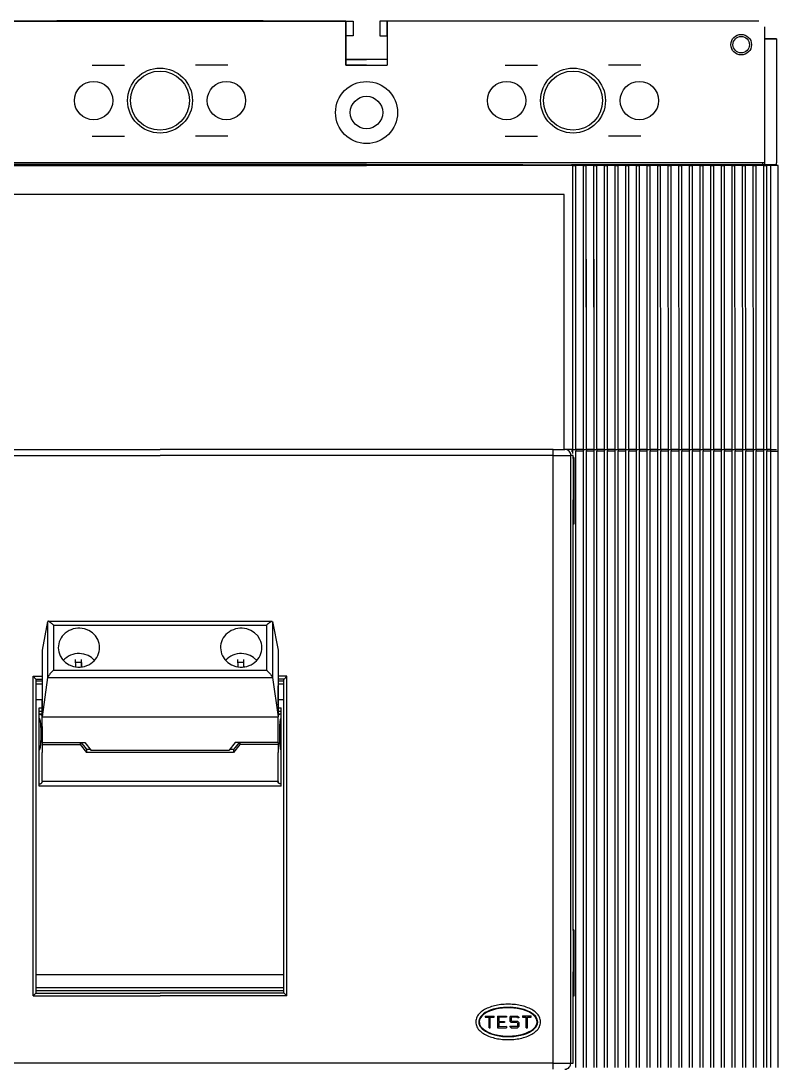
# Model space of a CAD drawing. Header units: metres. Extents: x -260 to 2001, y 2594 to 9590.
# Drawn here: x 1136 to 1264.4, y 3800.7 to 3977.5 of the extents above; entities that cross this region are included whole.
import ezdxf

# ---------------------------------------------------------------- set-up
doc = ezdxf.new("R2010")
doc.units = ezdxf.units.M

# ---------------------------------------------------------------- blocks, each defined once
blk = doc.blocks.new('ABB-IN_T6_3')
for p, q in [((136.249966, 267.866561), (73.249966, 267.866561)), ((73.249966, 267.866561), (136.249966, 267.866561)), ((87.249951, 267.866516), (87.249951, 267.898529)), ((122.249951, 267.898529), (87.249951, 267.898529)), ((122.249951, 267.898529), (122.249951, 267.8665)), ((136.249936, 260.366561), (136.249936, 267.866561)), ((136.249936, 267.866561), (137.499936, 267.866561)), ((136.249966, 267.866561), (136.249966, 260.366561)), ((136.249966, 267.866561), (137.499966, 267.866561)), ((136.249966, 265.366561), (136.249966, 267.866561)), ((137.499936, 267.866561), (137.499936, 265.366561)), ((141.999936, 267.866561), (141.999936, 265.366561)), ((143.249936, 267.866561), (141.999936, 267.866561)), ((143.249936, 267.866561), (143.249936, 260.366561)), ((206.249932, 267.866561), (143.249936, 267.866561)), ((206.249932, 267.866561), (143.249936, 267.866561)), ((143.249936, 265.366561), (143.249936, 267.866561)), ((137.499936, 265.366561), (136.249936, 265.366561)), ((137.499966, 265.366561), (136.249966, 265.366561)), ((136.249966, 265.366561), (136.249966, 261.366561)), ((141.999936, 265.366561), (143.249936, 265.366561)), ((143.249936, 265.366561), (143.249936, 261.366561)), ((207.249932, 243.866561), (207.249932, 266.866561)), ((207.249932, 264.866561), (209.249932, 264.866561)), ((209.249932, 264.866561), (207.249932, 264.866561)), ((209.249932, 264.866561), (209.249932, 243.866561)), ((93.249966, 260.366561), (98.729169, 260.366561)), ((116.249966, 260.366561), (110.770764, 260.366561)), ((143.249936, 261.366561), (136.249936, 261.366561)), ((136.249936, 260.366561), (143.249936, 260.366561)), ((136.249966, 261.366561), (139.749966, 261.366561)), ((139.749966, 260.366561), (136.249966, 260.366561)), ((163.249936, 260.366561), (168.729138, 260.366561)), ((186.249932, 260.366561), (180.77073, 260.366561)), ((93.249967, 248.366561), (98.729169, 248.366561)), ((116.249967, 248.366561), (110.770764, 248.366561)), ((163.249936, 248.366561), (168.729138, 248.366561)), ((186.249932, 248.366561), (180.77073, 248.366561)), ((2.24997, 243.866561), (139.749966, 243.866561)), ((34.800003, 243.366592), (139.749966, 243.366516)), ((154.239953, 243.49826), (55.259949, 243.49826)), ((154.239953, 243.49826), (55.259949, 243.49826)), ((207.249932, 243.866561), (69.749936, 243.866561)), ((174.699899, 243.366592), (69.749936, 243.366516)), ((166.239953, 243.49826), (154.239953, 243.49826)), ((166.239953, 243.49826), (154.239953, 243.49826)), ((166.239953, 243.49826), (154.239953, 243.49826)), ((166.239953, 243.49826), (154.239953, 243.49826)), ((166.239953, 243.49826), (174.489953, 243.49826)), ((166.239953, 243.49826), (174.489953, 243.49826)), ((166.239953, 243.49826), (174.489953, 243.49826)), ((166.239953, 243.49826), (174.489953, 243.49826)), ((174.739953, 243.49826), (174.489953, 243.49826)), ((174.739953, 243.49826), (174.489953, 243.49826)), ((174.68992, 243.498382), (175.18992, 243.498382)), ((174.709961, 211.748252), (174.699891, 243.366592)), ((174.709954, 195.248188), (174.699899, 243.366592)), ((174.699899, 243.366592), (175.199899, 243.366592)), ((175.18995, 243.49826), (174.739953, 243.49826)), ((175.18995, 243.49826), (174.739953, 243.49826)), ((176.489923, 243.498382), (175.18992, 243.498382)), ((176.489953, 243.49826), (175.18995, 243.49826)), ((176.489953, 243.49826), (175.18995, 243.49826)), ((175.209961, 211.748252), (175.199891, 243.366592)), ((175.209954, 195.248188), (175.199899, 243.366592)), ((176.499902, 243.366592), (175.199899, 243.366592)), ((176.489923, 243.498382), (176.989923, 243.498382)), ((176.989953, 243.49826), (176.489953, 243.49826)), ((176.989953, 243.49826), (176.489953, 243.49826)), ((176.509957, 211.748252), (176.499894, 243.366592)), ((176.509949, 195.248188), (176.499894, 243.366592)), ((176.499902, 243.366592), (176.999902, 243.366592)), ((178.289918, 243.498382), (176.989923, 243.498382)), ((178.289948, 243.49826), (176.989953, 243.49826)), ((178.289948, 243.49826), (176.989953, 243.49826)), ((177.009957, 211.748252), (176.999894, 243.366592)), ((177.009949, 195.248188), (176.999894, 243.366592)), ((178.299905, 243.366592), (176.999902, 243.366592)), ((178.289918, 243.498382), (178.789918, 243.498382)), ((178.789948, 243.49826), (178.289948, 243.49826)), ((178.789948, 243.49826), (178.289948, 243.49826)), ((178.30996, 211.748252), (178.299897, 243.366592)), ((178.309952, 195.248188), (178.299897, 243.366592)), ((178.299905, 243.366592), (178.799905, 243.366592)), ((180.089921, 243.498382), (178.789918, 243.498382)), ((180.089952, 243.49826), (178.789948, 243.49826)), ((180.089952, 243.49826), (178.789948, 243.49826)), ((178.80996, 211.748252), (178.799897, 243.366592)), ((178.809952, 195.248188), (178.799897, 243.366592)), ((180.0999, 243.366592), (178.799905, 243.366592)), ((180.089921, 243.498382), (180.589921, 243.498382)), ((180.589952, 243.49826), (180.089952, 243.49826)), ((180.589952, 243.49826), (180.089952, 243.49826)), ((180.109955, 211.748252), (180.099893, 243.366592)), ((180.0999, 243.366592), (180.5999, 243.366592)), ((180.109947, 195.248184), (180.099901, 243.366592)), ((181.889924, 243.49839), (180.589921, 243.498382)), ((181.889955, 243.49826), (180.589952, 243.49826)), ((181.889955, 243.49826), (180.589952, 243.49826)), ((180.609955, 211.748252), (180.599893, 243.366584)), ((181.899903, 243.366592), (180.5999, 243.366592)), ((180.609947, 195.248184), (180.599901, 243.366584)), ((181.889924, 243.49839), (182.389924, 243.49839)), ((182.389955, 243.49826), (181.889955, 243.49826)), ((182.389955, 243.49826), (181.889955, 243.49826)), ((181.90995, 195.248279), (181.899896, 243.366584)), ((181.90995, 195.248279), (181.899896, 243.366584)), ((181.90995, 195.248279), (181.899896, 243.366584)), ((181.90995, 195.248279), (181.899896, 243.366584)), ((181.90995, 195.248279), (181.899896, 243.366584)), ((181.90995, 195.248279), (181.899896, 243.366584)), ((181.90995, 195.248184), (181.899896, 243.366584)), ((181.899903, 243.366592), (182.399903, 243.366592)), ((183.68992, 243.49839), (182.389924, 243.49839)), ((183.68995, 243.49826), (182.389955, 243.49826)), ((183.68995, 243.49826), (182.389955, 243.49826)), ((182.40995, 195.248279), (182.399896, 243.366584)), ((182.40995, 195.248279), (182.399896, 243.366584)), ((182.40995, 195.248279), (182.399896, 243.366584)), ((182.40995, 195.248279), (182.399896, 243.366584)), ((182.40995, 195.248279), (182.399896, 243.366584)), ((182.40995, 195.248279), (182.399896, 243.366584)), ((182.40995, 195.248184), (182.399896, 243.366584)), ((183.699899, 243.3666), (182.399903, 243.366592)), ((183.68992, 243.49839), (184.18992, 243.49839)), ((184.18995, 243.49826), (183.68995, 243.49826)), ((184.18995, 243.49826), (183.68995, 243.49826)), ((183.709946, 195.248279), (183.699891, 243.366584)), ((183.699899, 243.3666), (184.199899, 243.3666)), ((185.489923, 243.49839), (184.18992, 243.49839)), ((185.489953, 243.49826), (184.18995, 243.49826)), ((185.489953, 243.49826), (184.18995, 243.49826)), ((184.209946, 195.248279), (184.199891, 243.366584)), ((185.499902, 243.3666), (184.199899, 243.3666)), ((185.489923, 243.49839), (185.989923, 243.49839)), ((185.989953, 243.49826), (185.489953, 243.49826)), ((185.989953, 243.49826), (185.489953, 243.49826)), ((185.509949, 195.248275), (185.499894, 243.366584)), ((185.499902, 243.3666), (185.999902, 243.3666)), ((187.289918, 243.49839), (185.989923, 243.49839)), ((187.289948, 243.49826), (185.989953, 243.49826)), ((187.289948, 243.49826), (185.989953, 243.49826)), ((186.009949, 195.248275), (185.999894, 243.366584)), ((187.299905, 243.3666), (185.999902, 243.3666)), ((187.289918, 243.49839), (187.789918, 243.49839)), ((187.789948, 243.49826), (187.289948, 243.49826)), ((187.789948, 243.49826), (187.289948, 243.49826)), ((187.309944, 195.248275), (187.299897, 243.366584)), ((187.299905, 243.3666), (187.799905, 243.3666)), ((189.089921, 243.49839), (187.789918, 243.49839)), ((189.089952, 243.49826), (187.789948, 243.49826)), ((189.089952, 243.49826), (187.789948, 243.49826)), ((187.809944, 195.248275), (187.799897, 243.366584)), ((189.0999, 243.3666), (187.799905, 243.3666)), ((189.089921, 243.49839), (189.589921, 243.49839)), ((189.589952, 243.49826), (189.089952, 243.49826)), ((189.589952, 243.49826), (189.089952, 243.49826)), ((189.109947, 195.248275), (189.099893, 243.366584)), ((189.0999, 243.3666), (189.5999, 243.3666)), ((190.889924, 243.49839), (189.589921, 243.49839)), ((190.889955, 243.49826), (189.589952, 243.49826)), ((190.889955, 243.49826), (189.589952, 243.49826)), ((189.609947, 195.248275), (189.599893, 243.366584)), ((190.899903, 243.3666), (189.5999, 243.3666)), ((190.889924, 243.49839), (191.389924, 243.49839)), ((191.389955, 243.49826), (190.889955, 243.49826)), ((191.389955, 243.49826), (190.889955, 243.49826)), ((190.90995, 195.248271), (190.899896, 243.366584)), ((190.899903, 243.3666), (191.399903, 243.3666)), ((192.68992, 243.498397), (191.389924, 243.49839)), ((192.68995, 243.49826), (191.389955, 243.49826)), ((192.68995, 243.49826), (191.389955, 243.49826)), ((191.40995, 195.248271), (191.399896, 243.366576)), ((192.699899, 243.3666), (191.399903, 243.3666)), ((192.68992, 243.498397), (193.18992, 243.498397)), ((193.18995, 243.49826), (192.68995, 243.49826)), ((193.18995, 243.49826), (192.68995, 243.49826)), ((192.709946, 195.248271), (192.699891, 243.366576)), ((192.699899, 243.3666), (193.199899, 243.3666)), ((194.489923, 243.498397), (193.18992, 243.498397)), ((194.489953, 243.49826), (193.18995, 243.49826)), ((194.489953, 243.49826), (193.18995, 243.49826)), ((193.209946, 195.248271), (193.199891, 243.366576)), ((194.499902, 243.366607), (193.199899, 243.3666)), ((194.489923, 243.498397), (194.989923, 243.498397)), ((194.989953, 243.49826), (194.489953, 243.49826)), ((194.989953, 243.49826), (194.489953, 243.49826)), ((194.509949, 195.248271), (194.499894, 243.366576)), ((194.499902, 243.366607), (194.999902, 243.366607)), ((196.289918, 243.498397), (194.989923, 243.498397)), ((196.289948, 243.49826), (194.989953, 243.49826)), ((196.289948, 243.49826), (194.989953, 243.49826)), ((195.009949, 195.248271), (194.999894, 243.366576)), ((196.299905, 243.366607), (194.999902, 243.366607)), ((196.289918, 243.498397), (196.789918, 243.498397)), ((196.789948, 243.49826), (196.289948, 243.49826)), ((196.789948, 243.49826), (196.289948, 243.49826)), ((196.309944, 195.248268), (196.299897, 243.366576)), ((196.299905, 243.366607), (196.799905, 243.366607)), ((198.089921, 243.498397), (196.789918, 243.498397)), ((198.089952, 243.49826), (196.789948, 243.49826)), ((198.089952, 243.49826), (196.789948, 243.49826)), ((196.809944, 195.248268), (196.799897, 243.366576)), ((198.0999, 243.366607), (196.799905, 243.366607)), ((198.089921, 243.498397), (198.589921, 243.498397)), ((198.589952, 243.49826), (198.089952, 243.49826)), ((198.589952, 243.49826), (198.089952, 243.49826)), ((198.109947, 195.248268), (198.099893, 243.366576)), ((198.0999, 243.366607), (198.5999, 243.366607)), ((199.889924, 243.498397), (198.589921, 243.498397)), ((199.889955, 243.49826), (198.589952, 243.49826)), ((199.889955, 243.49826), (198.589952, 243.49826)), ((198.609947, 195.248268), (198.599893, 243.366576)), ((199.899903, 243.366607), (198.5999, 243.366607)), ((199.889924, 243.498397), (200.389924, 243.498397)), ((200.389955, 243.49826), (199.889955, 243.49826)), ((200.389955, 243.49826), (199.889955, 243.49826)), ((199.90995, 195.248268), (199.899896, 243.366576)), ((199.899903, 243.366607), (200.399903, 243.366607)), ((201.68992, 243.498397), (200.389924, 243.498397)), ((201.68995, 243.49826), (200.389955, 243.49826)), ((201.68995, 243.49826), (200.389955, 243.49826)), ((200.40995, 195.248268), (200.399896, 243.366576)), ((201.699899, 243.366607), (200.399903, 243.366607)), ((201.68992, 243.498397), (202.18992, 243.498397)), ((202.18995, 243.49826), (201.68995, 243.49826)), ((202.18995, 243.49826), (201.68995, 243.49826)), ((201.709946, 195.248264), (201.699891, 243.366576)), ((201.699899, 243.366607), (202.199899, 243.366607)), ((203.489923, 243.498405), (202.18992, 243.498397)), ((203.489953, 243.49826), (202.18995, 243.49826)), ((203.489953, 243.49826), (202.18995, 243.49826)), ((202.209946, 195.248264), (202.199891, 243.366569)), ((203.499902, 243.366607), (202.199899, 243.366607)), ((203.489923, 243.498405), (203.989923, 243.498405)), ((203.989953, 243.49826), (203.489953, 243.49826)), ((203.989953, 243.49826), (203.489953, 243.49826)), ((203.509949, 195.248264), (203.499894, 243.366569)), ((203.499902, 243.366607), (203.999902, 243.366607)), ((205.289918, 243.498405), (203.989923, 243.498405)), ((205.289948, 243.49826), (203.989953, 243.49826)), ((205.289948, 243.49826), (203.989953, 243.49826)), ((204.009949, 195.248264), (203.999894, 243.366569)), ((205.299905, 243.366607), (203.999902, 243.366607)), ((205.289918, 243.498405), (205.789918, 243.498405)), ((205.789948, 243.49826), (205.289948, 243.49826)), ((205.789948, 243.49826), (205.289948, 243.49826)), ((205.309944, 195.248264), (205.299897, 243.366569)), ((205.299905, 243.366607), (205.799905, 243.366615)), ((207.089921, 243.498405), (205.789918, 243.498405)), ((207.089952, 243.49826), (205.789948, 243.49826)), ((207.089952, 243.49826), (205.789948, 243.49826)), ((205.809944, 195.248264), (205.799897, 243.366569)), ((207.0999, 243.366615), (205.799905, 243.366615)), ((206.844384, 243.866561), (206.844384, 243.366607)), ((207.089921, 243.498405), (207.589921, 243.498405)), ((207.589952, 243.49826), (207.089952, 243.49826)), ((207.589952, 243.49826), (207.089952, 243.49826)), ((207.109947, 195.24826), (207.099893, 243.366569)), ((207.0999, 243.366615), (207.5999, 243.366615)), ((207.249932, 243.366607), (207.249932, 243.866561)), ((208.239923, 243.498405), (207.589921, 243.498405)), ((208.239953, 243.49826), (207.589952, 243.49826)), ((208.239953, 243.49826), (207.589952, 243.49826)), ((207.609947, 195.24826), (207.599893, 243.366569)), ((208.249902, 243.366615), (207.5999, 243.366615)), ((209.249932, 243.498405), (208.239923, 243.498405)), ((209.249932, 243.498405), (208.239953, 243.49826)), ((209.249932, 243.498405), (208.239953, 243.49826)), ((208.259949, 195.24826), (208.249894, 243.366569)), ((209.499902, 243.366615), (208.249902, 243.366615)), ((209.249932, 243.366607), (209.249932, 243.866561)), ((209.509949, 194.99826), (209.499894, 243.366569)), ((173.259979, 238.498283), (36.259979, 238.498382)), ((173.259949, 195.248191), (173.259979, 238.498191)), ((173.259957, 211.748252), (173.259979, 238.498283)), ((38.132347, 195.24826), (104.759951, 195.24826)), ((171.387551, 195.24826), (104.759951, 195.24826)), ((171.387551, 194.24826), (171.387551, 195.24826)), ((171.387551, 195.24826), (173.385666, 195.24826)), ((173.759003, 195.24826), (173.385666, 195.24826)), ((174.709954, 195.248188), (173.770767, 195.248188)), ((174.709954, 194.998188), (174.42115, 194.998188)), ((174.625862, 194.748241), (174.709954, 194.748241)), ((174.709946, 194.559345), (174.709954, 194.748241)), ((174.709954, 195.248188), (175.209954, 195.248188)), ((174.709954, 194.998188), (174.709954, 195.248188)), ((174.709954, 194.748241), (174.709954, 194.998188)), ((175.209877, 90.498188), (175.209954, 194.998188)), ((175.209954, 195.248188), (175.209954, 194.998188)), ((176.509949, 195.248188), (175.209954, 195.248188)), ((176.509949, 194.998188), (175.209954, 194.998188)), ((176.50988, 90.498188), (176.509949, 194.998188)), ((176.509949, 194.998188), (176.509949, 195.248188)), ((176.509949, 195.248188), (177.009949, 195.248188)), ((177.00988, 90.498188), (177.009949, 194.998188)), ((177.009949, 195.248188), (177.009949, 194.998188)), ((178.309952, 195.248188), (177.009949, 195.248188)), ((178.309952, 194.998188), (177.009949, 194.998188)), ((178.309876, 90.498188), (178.309952, 194.998188)), ((178.309952, 194.998188), (178.309952, 195.248188)), ((178.309952, 195.248188), (178.809952, 195.248188)), ((178.809876, 90.498188), (178.809952, 194.998188)), ((178.809952, 195.248188), (178.809952, 194.998188)), ((180.109947, 195.248184), (178.809952, 195.248188)), ((180.109947, 194.998184), (178.809952, 194.998188)), ((180.109879, 90.498184), (180.109947, 194.998184)), ((180.109947, 194.998184), (180.109947, 195.248184)), ((180.109947, 195.248184), (180.609947, 195.248184)), ((180.609879, 90.498184), (180.609947, 194.998184)), ((180.609947, 195.248184), (180.609947, 194.998184)), ((181.90995, 195.248184), (180.609947, 195.248184)), ((181.90995, 194.998184), (180.609947, 194.998184)), ((181.90995, 195.248279), (180.759941, 195.248279)), ((181.90995, 195.248279), (180.759941, 195.248279)), ((181.90995, 195.248279), (180.759941, 195.248279)), ((181.90995, 195.248279), (180.759941, 195.248279)), ((181.90995, 195.248279), (180.759941, 195.248279)), ((181.90995, 194.998279), (180.759941, 194.998279)), ((181.90995, 194.998279), (180.759941, 194.998279)), ((181.90995, 194.998279), (180.759941, 194.998279)), ((181.90995, 194.998279), (180.759941, 194.998279)), ((181.90995, 194.998279), (180.759941, 194.998279)), ((181.909874, 90.498279), (181.90995, 194.998279)), ((181.909874, 90.498279), (181.90995, 194.998279)), ((181.909874, 90.498279), (181.90995, 194.998279)), ((181.909874, 90.498279), (181.90995, 194.998279)), ((181.909874, 90.498279), (181.90995, 194.998279)), ((181.909874, 90.498184), (181.90995, 194.998184)), ((181.90995, 194.998279), (181.90995, 195.248279)), ((181.90995, 195.248279), (182.40995, 195.248279)), ((181.90995, 194.998279), (181.90995, 195.248279)), ((181.90995, 195.248279), (182.40995, 195.248279)), ((181.90995, 194.998279), (181.90995, 195.248279)), ((181.90995, 195.248279), (182.40995, 195.248279)), ((181.90995, 194.998279), (181.90995, 195.248279)), ((181.90995, 195.248279), (182.40995, 195.248279)), ((181.90995, 194.998279), (181.90995, 195.248279)), ((181.90995, 195.248279), (182.40995, 195.248279)), ((181.90995, 195.248279), (182.40995, 195.248279)), ((181.90995, 194.998184), (181.90995, 195.248184)), ((181.90995, 195.248184), (182.40995, 195.248184)), ((182.409874, 90.498279), (182.40995, 194.998279)), ((182.409874, 90.498279), (182.40995, 194.998279)), ((182.409874, 90.498279), (182.40995, 194.998279)), ((182.409874, 90.498279), (182.40995, 194.998279)), ((182.409874, 90.498279), (182.40995, 194.998279)), ((182.409874, 90.498279), (182.40995, 194.998279)), ((182.409874, 90.498184), (182.40995, 194.998184)), ((182.40995, 195.248279), (182.40995, 194.998279)), ((183.709946, 195.248279), (182.40995, 195.248279)), ((182.40995, 195.248279), (182.40995, 194.998279)), ((183.709946, 195.248279), (182.40995, 195.248279)), ((182.40995, 195.248279), (182.40995, 194.998279)), ((183.709946, 195.248279), (182.40995, 195.248279)), ((182.40995, 195.248279), (182.40995, 194.998279)), ((183.709946, 195.248279), (182.40995, 195.248279)), ((182.40995, 195.248279), (182.40995, 194.998279)), ((183.709946, 195.248279), (182.40995, 195.248279)), ((182.40995, 195.248279), (182.40995, 194.998279)), ((183.709946, 195.248279), (182.40995, 195.248279)), ((182.40995, 195.248184), (182.40995, 194.998184)), ((183.709954, 195.248184), (182.40995, 195.248184)), ((183.709946, 194.998279), (182.40995, 194.998279)), ((183.709946, 194.998279), (182.40995, 194.998279)), ((183.709946, 194.998279), (182.40995, 194.998279)), ((183.709946, 194.998279), (182.40995, 194.998279)), ((183.709946, 194.998279), (182.40995, 194.998279)), ((183.709946, 194.998279), (182.40995, 194.998279)), ((183.709954, 194.998184), (182.40995, 194.998184)), ((183.709877, 90.498279), (183.709946, 194.998279)), ((183.709946, 194.998279), (183.709946, 195.248279)), ((183.709946, 195.248279), (184.209946, 195.248279)), ((184.209877, 90.498279), (184.209946, 194.998279)), ((184.209946, 195.248279), (184.209946, 194.998279)), ((185.509949, 195.248275), (184.209946, 195.248279)), ((185.509949, 194.998275), (184.209946, 194.998279)), ((185.509873, 90.498275), (185.509949, 194.998275)), ((185.509949, 194.998275), (185.509949, 195.248275)), ((185.509949, 195.248275), (186.009949, 195.248275)), ((186.009873, 90.498275), (186.009949, 194.998275)), ((186.009949, 195.248275), (186.009949, 194.998275)), ((187.309944, 195.248275), (186.009949, 195.248275)), ((187.309944, 194.998275), (186.009949, 194.998275)), ((187.309876, 90.498275), (187.309944, 194.998275)), ((187.309944, 194.998275), (187.309944, 195.248275)), ((187.309944, 195.248275), (187.809944, 195.248275)), ((187.809876, 90.498275), (187.809944, 194.998275)), ((187.809944, 195.248275), (187.809944, 194.998275)), ((189.109947, 195.248275), (187.809944, 195.248275)), ((189.109947, 194.998275), (187.809944, 194.998275)), ((189.109871, 90.498275), (189.109947, 194.998275)), ((189.109947, 194.998275), (189.109947, 195.248275)), ((189.109947, 195.248275), (189.609947, 195.248275)), ((189.609871, 90.498275), (189.609947, 194.998275)), ((189.609947, 195.248275), (189.609947, 194.998275)), ((190.90995, 195.248271), (189.609947, 195.248275)), ((190.90995, 194.998271), (189.609947, 194.998275)), ((190.909874, 90.498271), (190.90995, 194.998271)), ((190.90995, 194.998271), (190.90995, 195.248271)), ((190.90995, 195.248271), (191.40995, 195.248271)), ((191.409874, 90.498271), (191.40995, 194.998271)), ((191.40995, 195.248271), (191.40995, 194.998271)), ((192.709946, 195.248271), (191.40995, 195.248271)), ((192.709946, 194.998271), (191.40995, 194.998271)), ((192.709877, 90.498271), (192.709946, 194.998271)), ((192.709946, 194.998271), (192.709946, 195.248271)), ((192.709946, 195.248271), (193.209946, 195.248271)), ((193.209877, 90.498271), (193.209946, 194.998271)), ((193.209946, 195.248271), (193.209946, 194.998271)), ((194.509949, 195.248271), (193.209946, 195.248271)), ((194.509949, 194.998271), (193.209946, 194.998271)), ((194.509873, 90.498271), (194.509949, 194.998271)), ((194.509949, 194.998271), (194.509949, 195.248271)), ((194.509949, 195.248271), (195.009949, 195.248271)), ((195.009873, 90.498271), (195.009949, 194.998271)), ((195.009949, 195.248271), (195.009949, 194.998271)), ((196.309944, 195.248268), (195.009949, 195.248271)), ((196.309944, 194.998268), (195.009949, 194.998271)), ((196.309876, 90.498268), (196.309944, 194.998268)), ((196.309944, 194.998268), (196.309944, 195.248268)), ((196.309944, 195.248268), (196.809944, 195.248268)), ((196.809876, 90.498268), (196.809944, 194.998268)), ((196.809944, 195.248268), (196.809944, 194.998268)), ((198.109947, 195.248268), (196.809944, 195.248268)), ((198.109947, 194.998268), (196.809944, 194.998268)), ((198.109871, 90.498268), (198.109947, 194.998268)), ((198.109947, 194.998268), (198.109947, 195.248268)), ((198.109947, 195.248268), (198.609947, 195.248268)), ((198.609871, 90.498268), (198.609947, 194.998268)), ((198.609947, 195.248268), (198.609947, 194.998268)), ((199.90995, 195.248268), (198.609947, 195.248268)), ((199.90995, 194.998268), (198.609947, 194.998268)), ((199.909874, 90.498268), (199.90995, 194.998268)), ((199.90995, 194.998268), (199.90995, 195.248268)), ((199.90995, 195.248268), (200.40995, 195.248268)), ((200.409874, 90.498268), (200.40995, 194.998268)), ((200.40995, 195.248268), (200.40995, 194.998268)), ((201.709946, 195.248264), (200.40995, 195.248268)), ((201.709946, 194.998264), (200.40995, 194.998268)), ((201.709877, 90.498264), (201.709946, 194.998264)), ((201.709946, 194.998264), (201.709946, 195.248264)), ((201.709946, 195.248264), (202.209946, 195.248264)), ((202.209877, 90.498264), (202.209946, 194.998264)), ((202.209946, 195.248264), (202.209946, 194.998264)), ((203.509949, 195.248264), (202.209946, 195.248264)), ((203.509949, 194.998264), (202.209946, 194.998264)), ((203.509873, 90.498264), (203.509949, 194.998264)), ((203.509949, 194.998264), (203.509949, 195.248264)), ((203.509949, 195.248264), (204.009949, 195.248264)), ((204.009873, 90.498264), (204.009949, 194.998264)), ((204.009949, 195.248264), (204.009949, 194.998264)), ((205.309944, 195.248264), (204.009949, 195.248264)), ((205.309944, 194.998264), (204.009949, 194.998264)), ((205.309876, 90.498264), (205.309944, 194.998264)), ((205.309944, 194.998264), (205.309944, 195.248264)), ((205.309944, 195.248264), (205.809944, 195.248264)), ((205.809876, 90.498264), (205.809944, 194.998264)), ((205.809944, 195.248264), (205.809944, 194.998264)), ((207.109947, 195.24826), (205.809944, 195.248264)), ((207.109947, 194.99826), (205.809944, 194.998264)), ((207.109871, 90.49826), (207.109947, 194.99826)), ((207.109947, 194.99826), (207.109947, 195.24826)), ((207.109947, 195.24826), (207.609947, 195.24826)), ((207.609871, 90.49826), (207.609947, 194.99826)), ((207.609947, 195.24826), (207.609947, 194.99826)), ((208.259949, 195.24826), (207.609947, 195.24826)), ((208.259949, 194.99826), (207.609947, 194.99826)), ((208.259873, 90.49826), (208.259949, 194.99826)), ((208.259949, 194.99826), (208.259949, 195.24826)), ((208.259949, 195.24826), (209.259949, 195.24826)), ((208.259949, 194.99826), (209.509949, 194.99826)), ((209.509873, 90.49826), (209.509949, 194.99826)), ((38.132347, 194.24826), (104.759951, 194.24826)), ((171.387551, 194.24826), (104.759951, 194.24826)), ((171.387551, 193.24826), (171.387551, 194.24826)), ((171.387551, 194.24826), (174.38472, 194.24826)), ((171.387551, 92.24826), (171.387551, 193.24826)), ((174.38472, 193.24826), (174.38472, 194.24826)), ((174.759949, 194.24826), (174.38472, 194.24826)), ((174.38472, 92.24826), (174.38472, 193.24826)), ((174.759949, 193.74826), (174.759949, 194.24826)), ((174.910019, 193.882217), (174.759949, 193.882217)), ((174.759949, 193.74826), (174.759949, 193.24826)), ((174.759949, 193.748241), (174.910019, 193.748241)), ((174.759949, 193.24826), (174.759949, 186.74826)), ((174.910019, 193.748241), (174.910011, 182.748241)), ((174.910019, 193.882217), (174.910019, 193.748241)), ((174.759941, 187.99826), (174.910011, 187.99826)), ((174.759949, 113.748258), (174.759949, 186.74826)), ((174.759949, 182.748241), (174.910011, 182.748241)), ((174.910011, 182.614265), (174.759949, 182.614269)), ((174.910011, 182.748241), (174.910011, 182.614265)), ((85.707493, 166.115016), (84.759964, 161.278596)), ((85.707493, 166.115016), (85.70751, 156.597177)), ((85.764057, 166.155933), (123.755877, 166.155998)), ((86.703774, 165.491832), (86.705956, 165.491832)), ((86.705956, 165.491832), (122.813982, 165.491891)), ((86.705956, 165.491832), (86.705969, 157.852836)), ((122.813982, 165.491891), (122.813996, 157.852895)), ((122.816164, 165.491891), (122.813982, 165.491891)), ((123.812439, 166.115077), (123.812458, 156.597238)), ((123.812441, 166.115077), (124.759964, 161.278661)), ((84.759964, 161.278596), (84.759985, 149.97585)), ((124.759964, 161.278661), (124.759985, 149.975914)), ((90.487704, 158.413709), (90.436745, 159.65316)), ((91.436132, 159.165586), (90.458774, 159.133331)), ((91.436132, 159.165586), (91.436132, 159.686143)), ((91.477618, 158.687995), (91.436132, 159.686143)), ((91.464442, 158.404556), (91.436132, 159.165586)), ((117.987703, 158.413803), (117.936745, 159.653207)), ((118.936132, 159.165636), (117.958774, 159.133379)), ((118.936132, 159.165636), (118.936132, 159.686191)), ((118.977618, 158.688043), (118.936132, 159.686191)), ((118.964441, 158.404649), (118.936132, 159.165636)), ((86.705969, 157.852836), (122.813996, 157.852895)), ((91.488589, 158.408098), (91.477618, 158.687995)), ((118.988588, 158.408191), (118.977618, 158.688043)), ((83.729798, 156.351676), (83.259951, 156.821523)), ((83.259951, 156.821523), (84.759958, 156.821523)), ((83.259951, 102.674993), (83.259951, 156.821523)), ((83.729798, 156.351676), (84.759958, 156.351676)), ((83.759951, 103.207082), (83.759951, 156.289434)), ((84.759958, 155.998258), (83.759951, 155.998258)), ((85.70751, 156.597177), (84.759985, 149.975851)), ((85.70751, 156.597177), (123.812458, 156.59724)), ((123.812458, 156.597238), (124.759985, 149.975915)), ((126.259951, 156.821523), (124.759958, 156.821523)), ((125.790104, 156.351676), (124.759958, 156.351676)), ((125.759951, 155.998258), (124.759958, 155.998258)), ((125.759951, 103.207082), (125.759951, 156.289434)), ((125.790104, 156.351676), (126.259951, 156.821523)), ((126.259951, 102.674993), (126.259951, 156.821523)), ((84.759958, 155.49826), (83.759951, 155.49826)), ((125.759951, 155.49826), (124.759958, 155.49826)), ((124.759968, 154.761541), (124.759968, 155.23245)), ((124.759968, 151.942531), (124.759968, 154.761541)), ((84.759957, 152.814807), (83.759951, 152.814807)), ((84.759968, 148.317475), (84.759968, 152.766561)), ((125.759951, 152.814807), (124.759957, 152.814807)), ((84.260054, 151.500946), (84.75996, 151.500946)), ((84.260054, 138.227832), (84.260054, 151.500946)), ((84.260054, 150.90843), (84.75996, 150.90843)), ((84.260054, 150.484689), (84.759958, 150.484689)), ((124.759958, 151.500946), (125.260054, 151.500946)), ((124.759958, 150.90843), (125.260054, 150.90843)), ((124.760031, 150.484689), (125.260128, 150.484689)), ((125.259968, 149.70878), (125.259968, 150.415445)), ((125.260054, 138.227832), (125.260054, 151.500946)), ((84.759985, 149.975851), (124.759985, 149.975915)), ((84.759985, 145.609193), (84.759985, 149.975851)), ((124.759985, 145.609259), (124.759985, 149.975915)), ((84.759968, 148.317478), (84.759968, 145.744238)), ((84.759968, 145.744238), (84.759968, 145.273289)), ((84.759968, 145.273289), (91.242642, 145.273289)), ((84.759968, 145.273289), (84.759968, 143.929697)), ((84.759985, 145.609193), (92.009986, 145.609206)), ((91.242642, 145.609161), (91.242642, 145.273288)), ((91.242642, 145.273289), (92.314438, 143.929698)), ((91.350395, 145.60916), (92.046486, 144.736548)), ((92.009986, 145.609205), (93.081783, 144.265621)), ((117.509986, 145.609246), (116.438189, 144.265658)), ((118.277295, 145.273292), (117.205499, 143.929699)), ((118.169575, 145.609204), (117.473451, 144.736551)), ((124.759985, 145.609259), (117.509986, 145.609247)), ((118.277295, 145.609205), (118.277295, 145.273291)), ((124.759968, 145.273293), (118.277295, 145.273292)), ((124.759968, 145.609258), (124.759968, 145.273293)), ((124.759968, 145.273293), (124.759968, 143.9297)), ((84.759968, 138.977087), (84.759968, 143.929628)), ((92.046486, 144.736474), (92.314438, 144.400572)), ((92.314438, 144.40065), (92.314438, 143.9297)), ((92.974125, 144.400577), (92.314438, 144.400577)), ((117.205499, 143.929628), (92.314438, 143.929628)), ((116.438189, 144.265661), (93.081783, 144.265623)), ((117.205499, 144.400577), (116.545817, 144.400577)), ((117.473451, 144.736474), (117.205499, 144.400573)), ((117.205499, 144.400652), (117.205499, 143.929702)), ((124.759968, 138.977087), (124.759968, 143.929628)), ((125.259968, 138.583427), (125.259968, 144.315033)), ((125.260054, 138.227832), (84.260054, 138.227832)), ((124.759968, 138.977087), (84.759968, 138.977087)), ((84.759968, 138.977087), (84.759968, 138.875631)), ((124.759968, 138.977087), (124.759968, 138.875631)), ((174.909966, 113.882217), (174.759949, 113.882217)), ((174.759949, 113.748258), (174.759949, 106.748258)), ((174.759949, 113.748241), (174.909966, 113.748241)), ((174.909966, 113.748241), (174.909958, 102.748241)), ((174.909966, 113.882217), (174.909966, 113.748241)), ((125.759951, 106.21611), (83.759951, 106.21611)), ((174.759949, 92.24826), (174.759949, 106.748258)), ((83.259951, 102.674993), (83.729798, 103.14484)), ((83.259951, 102.674993), (104.759951, 102.674993)), ((83.729798, 103.14484), (104.759951, 103.14484)), ((125.759951, 103.99826), (83.759951, 103.99826)), ((125.759951, 103.498258), (83.759951, 103.498258)), ((125.790104, 103.14484), (104.759951, 103.14484)), ((126.259951, 102.674993), (104.759951, 102.674993)), ((126.259951, 102.674993), (125.790104, 103.14484)), ((174.759949, 102.748241), (174.909958, 102.748241)), ((174.909958, 102.614267), (174.759949, 102.614267)), ((174.909958, 102.748241), (174.909958, 102.614267)), ((159.857792, 99.239807), (161.357788, 99.243057)), ((159.857792, 99.239807), (159.858227, 99.039806)), ((159.858227, 99.039806), (160.508225, 99.041217)), ((160.512123, 97.241218), (160.508225, 99.041217)), ((160.708225, 99.041648), (161.358223, 99.043056)), ((160.712124, 97.241653), (160.708225, 99.041648)), ((161.358223, 99.043056), (161.357788, 99.243057)), ((161.957787, 99.244358), (163.457787, 99.247608)), ((161.957787, 99.244358), (161.96212, 97.244361)), ((163.458218, 99.047607), (162.158222, 99.044792)), ((162.158222, 99.044792), (162.159737, 98.344791)), ((162.759949, 100.69775), (162.759949, 100.596103)), ((163.457787, 99.247608), (163.458218, 99.047607)), ((164.274941, 99.249378), (164.058254, 99.031749)), ((164.058254, 99.031749), (164.059696, 98.366065)), ((164.358216, 99.049556), (164.258434, 98.94934)), ((164.274941, 99.249378), (165.340622, 99.251686)), ((165.258213, 99.051506), (164.358216, 99.049556)), ((164.759949, 100.69775), (164.759949, 100.599399)), ((165.358429, 98.951725), (165.258213, 99.051506)), ((165.340622, 99.251686), (165.558251, 99.034999)), ((165.558251, 99.034999), (165.55843, 98.952156)), ((166.15778, 99.253456), (167.657776, 99.256706)), ((166.15778, 99.253456), (166.158211, 99.053455)), ((166.158211, 99.053455), (166.808209, 99.054862)), ((166.774178, 100.24826), (166.472283, 100.24826)), ((166.812111, 97.254867), (166.808209, 99.054862)), ((167.008209, 99.055297), (167.658207, 99.056705)), ((167.012108, 97.255302), (167.008209, 99.055297)), ((167.658207, 99.056705), (167.657776, 99.256706)), ((161.96212, 97.244361), (163.462116, 97.247612)), ((162.159737, 98.344791), (163.159737, 98.346958)), ((163.160168, 98.146957), (162.160172, 98.144794)), ((162.160172, 98.144794), (162.161686, 97.444793)), ((163.461685, 97.447612), (162.161686, 97.444793)), ((163.159737, 98.346958), (163.160168, 98.146957)), ((163.461685, 97.447612), (163.462116, 97.247612)), ((164.059696, 98.366065), (164.277325, 98.149379)), ((164.061466, 97.548912), (164.261467, 97.549343)), ((164.061466, 97.548912), (164.061646, 97.466068)), ((164.061646, 97.466068), (164.279274, 97.249382)), ((164.258434, 98.94934), (164.259518, 98.44934)), ((164.359734, 98.349559), (164.259518, 98.44934)), ((164.261467, 97.549343), (164.361683, 97.449562)), ((165.260163, 98.151508), (164.277325, 98.149379)), ((164.279274, 97.249382), (165.345253, 97.251689)), ((164.359734, 98.349559), (165.342571, 98.351688)), ((165.261978, 97.451511), (164.361683, 97.449562)), ((165.260163, 98.151508), (165.360378, 98.051727)), ((165.261978, 97.451511), (165.361466, 97.551429)), ((165.342571, 98.351688), (165.5602, 98.135002)), ((165.561642, 97.46902), (165.345253, 97.251689)), ((165.55843, 98.952156), (165.358429, 98.951725)), ((165.360378, 98.051727), (165.361466, 97.551429)), ((165.5602, 98.135002), (165.561642, 97.46902)), ((166.812111, 97.254867), (167.012108, 97.255302)), ((160.512123, 97.241218), (160.712124, 97.241653)), ((161.759876, 96.053947), (161.759876, 95.956951)), ((161.864746, 96.031917), (161.86496, 95.934829)), ((165.664738, 96.040149), (165.664963, 95.936851)), ((171.387551, 91.24826), (171.387551, 92.24826)), ((174.38472, 91.24826), (174.38472, 92.24826)), ((174.759949, 91.24826), (174.759949, 92.24826)), ((104.759951, 91.24826), (38.132347, 91.24826)), ((171.387551, 91.24826), (104.759951, 91.24826)), ((171.387551, 90.24826), (171.387551, 91.24826)), ((171.387551, 91.24826), (174.38472, 91.24826)), ((174.38472, 91.24826), (174.759949, 91.24826))]:
    blk.add_line(p, q)
for points in [[(174.38472, 194.24826), (174.364388, 194.448989), (174.304215, 194.641544), (174.206658, 194.818084), (174.075691, 194.97142), (173.916664, 195.095314), (173.736046, 195.184741), (173.385666, 195.24826)], [(86.703774, 165.491832), (86.702301, 165.501224), (86.698218, 165.509513), (86.684166, 165.523597), (86.64617, 165.547449), (86.587832, 165.600723), (86.53019, 165.652141), (86.472861, 165.702114), (86.415959, 165.750524), (86.359598, 165.797252), (86.303902, 165.842159), (86.249003, 165.885095), (86.195057, 165.925884), (86.142239, 165.964328), (86.090752, 166.000198), (86.040833, 166.033233), (85.992752, 166.063144), (85.946831, 166.089603), (85.903408, 166.112243), (85.862894, 166.130661), (85.825789, 166.144401), (85.792647, 166.152977), (85.764057, 166.155933)], [(94.509976, 161.673307), (94.489865, 162.026191), (94.429765, 162.375022), (94.3302, 162.716262), (94.192373, 163.045482), (93.806931, 163.655107), (93.288659, 164.175563), (92.659379, 164.580926), (91.947558, 164.849462), (91.570919, 164.927331), (91.187473, 164.965705), (90.801129, 164.964073), (90.417329, 164.922344), (90.041021, 164.841096), (89.676501, 164.721307), (89.329311, 164.565002), (89.002436, 164.373741), (88.70134, 164.151086), (88.427862, 163.898794), (88.186686, 163.621698), (87.978863, 163.321586), (87.807787, 163.004013), (87.674078, 162.670911), (87.579659, 162.327854), (87.524882, 161.977231), (87.509976, 161.673295)], [(122.009976, 161.673398), (121.989865, 162.026285), (121.929766, 162.375116), (121.8302, 162.716356), (121.692373, 163.045576), (121.306931, 163.6552), (120.788658, 164.175657), (120.159379, 164.58102), (119.447558, 164.849555), (119.070919, 164.927425), (118.687473, 164.965799), (118.301129, 164.964166), (117.917329, 164.922437), (117.541021, 164.84119), (117.176501, 164.721401), (116.829311, 164.565095), (116.502436, 164.373834), (116.201341, 164.15118), (115.927861, 163.898885), (115.686687, 163.621791), (115.478863, 163.32168), (115.307788, 163.004106), (115.174079, 162.671005), (115.079659, 162.327947), (115.024882, 161.977325), (115.009976, 161.673387)], [(122.816164, 165.491891), (122.817635, 165.501283), (122.821718, 165.509573), (122.835772, 165.523656), (122.873766, 165.547508), (122.932104, 165.600782), (122.989746, 165.6522), (123.047075, 165.702173), (123.103977, 165.750583), (123.160338, 165.797311), (123.216034, 165.84222), (123.270931, 165.885156), (123.324877, 165.925945), (123.377695, 165.964387), (123.429182, 166.000259), (123.479103, 166.033294), (123.527182, 166.063205), (123.573103, 166.089664), (123.616526, 166.112304), (123.657038, 166.130725), (123.694145, 166.144462), (123.727287, 166.153041), (123.755877, 166.155998)], [(87.509976, 161.673295), (87.530087, 161.320409), (87.590185, 160.971578), (87.689751, 160.630338), (87.827576, 160.301118), (88.213021, 159.691494), (88.731291, 159.171037), (89.360571, 158.765674), (90.072394, 158.497138), (90.449031, 158.419269), (90.832478, 158.380895), (91.218822, 158.382528), (91.602621, 158.424257), (91.97893, 158.505504), (92.34345, 158.625293), (92.69064, 158.781599), (93.017514, 158.97286), (93.31861, 159.195514), (93.592089, 159.447809), (93.833265, 159.724903), (94.041087, 160.025014), (94.212163, 160.342588), (94.345872, 160.675689), (94.440293, 161.018747), (94.495069, 161.369369), (94.509976, 161.673307)], [(115.009976, 161.673387), (115.030086, 161.320503), (115.090185, 160.971672), (115.18975, 160.630432), (115.327577, 160.301212), (115.713021, 159.691587), (116.231291, 159.171131), (116.860571, 158.765768), (117.572394, 158.497232), (117.949031, 158.419363), (118.332478, 158.380989), (118.718822, 158.382621), (119.102621, 158.42435), (119.47893, 158.505598), (119.84345, 158.625387), (120.19064, 158.781692), (120.517514, 158.972953), (120.818609, 159.195608), (121.092089, 159.447902), (121.333264, 159.724996), (121.541088, 160.025108), (121.712162, 160.342681), (121.845871, 160.675783), (121.940293, 161.01884), (121.99507, 161.369462), (122.009976, 161.673398)], [(92.556957, 160.330215), (91.842526, 160.579172), (91.46629, 160.646661), (91.084431, 160.674453), (90.70104, 160.662155), (90.321469, 160.609842), (89.95081, 160.518283), (89.593216, 160.38857), (89.254293, 160.222969), (88.936873, 160.023105), (88.64637, 159.792781), (88.384499, 159.533782), (88.366303, 159.513509)], [(93.654162, 159.512933), (93.110154, 160.003736), (92.556957, 160.330215)], [(120.056957, 160.330263), (119.342526, 160.579221), (118.96629, 160.646709), (118.584431, 160.674501), (118.20104, 160.662204), (117.821469, 160.609891), (117.450809, 160.518331), (117.093216, 160.388618), (116.754293, 160.223016), (116.436873, 160.023153), (116.146369, 159.792829), (115.884499, 159.53383), (115.866323, 159.51358)], [(121.154141, 159.513004), (120.610129, 160.003803), (120.056957, 160.330263)], [(86.705969, 157.852836), (86.696552, 157.851467), (86.68808, 157.84766), (86.673271, 157.834548), (86.647381, 157.799028), (86.589977, 157.743352), (86.533375, 157.687267), (86.477074, 157.630355), (86.421179, 157.57271), (86.365792, 157.514415), (86.31103, 157.45556), (86.257015, 157.39624), (86.203894, 157.336561), (86.151829, 157.276643), (86.10101, 157.216634), (86.051653, 157.1567), (86.004011, 157.097047), (85.958374, 157.03792), (85.91506, 156.979579), (85.874432, 156.922344), (85.836937, 156.866636), (85.803093, 156.812973), (85.773449, 156.761949), (85.748562, 156.714197), (85.728966, 156.670372), (85.715151, 156.631147), (85.70751, 156.597177)], [(122.813996, 157.852895), (122.823412, 157.851524), (122.831885, 157.847719), (122.846693, 157.834606), (122.872584, 157.799087), (122.929987, 157.743412), (122.98659, 157.687326), (123.042891, 157.630416), (123.098788, 157.572769), (123.154173, 157.514474), (123.208937, 157.455619), (123.262951, 157.396299), (123.316073, 157.33662), (123.368138, 157.276704), (123.418957, 157.216693), (123.468313, 157.156761), (123.515955, 157.097108), (123.561592, 157.037981), (123.604906, 156.97964), (123.645537, 156.922407), (123.683031, 156.866697), (123.716875, 156.813034), (123.746517, 156.76201), (123.771404, 156.71426), (123.791002, 156.670433), (123.804817, 156.63121), (123.812458, 156.59724)], [(84.259968, 150.415445), (84.292479, 150.414424), (84.324656, 150.41143), (84.356024, 150.406656), (84.386503, 150.400337), (84.415844, 150.392774), (84.443999, 150.384244), (84.470995, 150.374982), (84.496844, 150.365207), (84.521553, 150.35511), (84.545134, 150.344858), (84.567599, 150.334594), (84.588957, 150.324443), (84.609221, 150.314508), (84.628393, 150.304878), (84.646467, 150.295639), (84.663416, 150.28687), (84.679207, 150.278648), (84.693793, 150.271045), (84.707117, 150.264131), (84.719122, 150.257972), (84.729737, 150.252628), (84.73889, 150.248157), (84.746504, 150.244611), (84.752495, 150.242038), (84.756785, 150.240474), (84.759293, 150.23995)], [(125.259968, 150.415445), (125.227457, 150.414423), (125.19528, 150.41143), (125.163912, 150.406656), (125.133433, 150.400337), (125.104092, 150.392774), (125.075937, 150.384244), (125.048941, 150.374982), (125.023092, 150.365207), (124.998383, 150.35511), (124.974802, 150.344858), (124.952337, 150.334594), (124.930979, 150.324443), (124.910715, 150.314508), (124.891543, 150.304878), (124.873469, 150.295639), (124.85652, 150.28687), (124.840729, 150.278648), (124.826143, 150.271045), (124.812819, 150.264131), (124.800814, 150.257972), (124.790199, 150.252628), (124.781046, 150.248157), (124.773432, 150.244611), (124.767441, 150.242038), (124.763151, 150.240474), (124.760643, 150.23995)], [(84.259968, 149.708784), (84.273262, 149.707073), (84.285633, 149.701945), (84.2971, 149.693429), (84.317169, 149.667107), (84.344216, 149.601964), (84.384028, 149.468796), (84.412441, 149.332897), (84.434748, 149.196353), (84.45287, 149.061204), (84.468014, 148.927367), (84.48103, 148.793081), (84.492436, 148.656583), (84.502459, 148.517791), (84.511151, 148.378391), (84.518648, 148.238741), (84.525078, 148.098864), (84.530535, 147.958779), (84.535092, 147.818498), (84.538811, 147.678021), (84.541737, 147.537348), (84.543905, 147.396485), (84.54534, 147.25544), (84.546057, 147.114225), (84.546065, 146.972846), (84.545363, 146.831311), (84.543942, 146.689623), (84.54179, 146.547857), (84.538887, 146.406092), (84.535197, 146.264325), (84.530676, 146.12249), (84.525263, 145.980503), (84.518881, 145.838285), (84.511429, 145.695806), (84.502781, 145.553119), (84.492804, 145.410624), (84.481339, 145.268911), (84.468083, 145.127568), (84.452542, 144.98581), (84.434008, 144.843434), (84.411749, 144.702987), (84.383776, 144.56442), (84.344191, 144.426587), (84.313807, 144.351817), (84.259968, 144.31503)], [(125.259968, 149.70878), (125.246674, 149.707069), (125.234303, 149.701941), (125.222836, 149.693425), (125.202767, 149.667102), (125.17572, 149.60196), (125.135908, 149.468792), (125.107495, 149.332894), (125.085188, 149.196351), (125.067066, 149.061202), (125.051922, 148.927364), (125.038906, 148.793078), (125.0275, 148.65658), (125.017479, 148.517789), (125.008785, 148.378388), (125.001288, 148.238739), (124.994858, 148.098862), (124.989401, 147.958778), (124.984844, 147.818496), (124.981125, 147.67802), (124.978199, 147.537347), (124.976032, 147.396484), (124.974598, 147.25544), (124.973881, 147.114224), (124.973873, 146.972846), (124.974575, 146.831311), (124.975994, 146.689624), (124.978146, 146.547858), (124.981051, 146.406093), (124.98474, 146.264326), (124.98926, 146.122492), (124.994673, 145.980505), (125.001055, 145.838286), (125.008507, 145.695808), (125.017155, 145.553121), (125.027132, 145.410626), (125.038597, 145.268914), (125.051853, 145.127571), (125.067394, 144.985813), (125.085928, 144.843437), (125.108187, 144.702991), (125.13616, 144.564424), (125.175745, 144.42659), (125.206129, 144.351821), (125.259968, 144.315033)], [(84.259968, 138.583427), (84.285689, 138.583904), (84.311331, 138.58533), (84.336811, 138.587696), (84.362059, 138.590983), (84.386997, 138.595167), (84.411556, 138.600218), (84.435673, 138.606102), (84.45928, 138.612779), (84.482317, 138.620206), (84.504732, 138.62834), (84.52647, 138.637132), (84.547486, 138.646533), (84.567734, 138.656495), (84.587168, 138.666966), (84.605751, 138.677896), (84.623442, 138.689233), (84.640204, 138.700927), (84.656002, 138.712929), (84.670803, 138.725189), (84.684576, 138.737659), (84.697289, 138.750292), (84.70891, 138.763041), (84.719412, 138.775859), (84.728762, 138.7887), (84.736935, 138.801518), (84.743904, 138.814271), (84.749645, 138.826915), (84.754141, 138.83941), (84.75737, 138.851719), (84.759316, 138.86381), (84.759968, 138.875631)], [(125.259968, 138.583427), (125.234247, 138.583904), (125.208605, 138.585331), (125.183125, 138.587697), (125.157877, 138.590983), (125.132939, 138.595167), (125.10838, 138.600218), (125.084263, 138.606102), (125.060658, 138.612779), (125.037619, 138.620207), (125.015204, 138.62834), (124.993466, 138.637132), (124.97245, 138.646533), (124.952202, 138.656495), (124.932768, 138.666966), (124.914185, 138.677896), (124.896494, 138.689233), (124.879732, 138.700927), (124.863934, 138.712929), (124.849133, 138.725189), (124.83536, 138.737659), (124.822647, 138.750292), (124.811026, 138.763041), (124.800526, 138.775859), (124.791174, 138.7887), (124.783003, 138.801519), (124.776034, 138.814271), (124.770291, 138.826916), (124.765795, 138.83941), (124.762568, 138.85172), (124.76062, 138.86381), (124.759968, 138.875631)], [(169.259949, 98.24826), (169.246742, 98.463073), (169.207566, 98.67498), (169.143639, 98.881439), (169.056725, 99.080509), (168.948815, 99.270923), (168.8219, 99.451976), (168.677838, 99.623397), (168.51828, 99.785179), (168.344685, 99.937465), (168.158344, 100.080455), (167.960442, 100.214351), (167.752045, 100.339363), (167.534115, 100.455696), (167.307556, 100.563533), (167.073212, 100.663032), (166.831875, 100.754333), (166.584282, 100.83757), (166.33112, 100.912868), (166.073021, 100.980331), (165.810597, 101.040061), (165.544434, 101.09214), (165.275093, 101.136642), (165.003113, 101.173629), (164.729016, 101.203155), (164.453301, 101.225265), (164.176445, 101.239982), (163.898918, 101.247337), (163.621174, 101.247341), (163.343655, 101.239994), (163.066822, 101.225284), (162.791149, 101.203189), (162.517113, 101.173683), (162.245205, 101.136714), (161.975941, 101.092239), (161.709843, 101.040184), (161.447445, 100.980472), (161.189316, 100.913005), (160.936062, 100.837688), (160.688351, 100.754421), (160.446892, 100.663085), (160.212448, 100.56356), (159.985821, 100.455707), (159.767864, 100.339366), (159.559464, 100.214351), (159.361569, 100.080459), (159.175225, 99.937473), (159.001618, 99.785179), (158.842056, 99.623394), (158.697994, 99.451972), (158.571087, 99.270919), (158.463177, 99.080509), (158.376263, 98.881435), (158.312336, 98.67498), (158.273159, 98.463069), (158.259949, 98.24826)], [(158.259949, 98.24826), (158.273159, 98.033439), (158.31234, 97.821529), (158.37627, 97.615066), (158.463192, 97.415985), (158.571118, 97.225551), (158.698036, 97.044494), (158.842106, 96.873069), (159.001675, 96.711284), (159.17527, 96.559009), (159.361599, 96.416034), (159.559494, 96.282146), (159.767899, 96.157131), (159.985848, 96.04079), (160.212422, 95.932952), (160.44677, 95.833454), (160.688111, 95.742157), (160.935707, 95.65892), (161.188877, 95.583621), (161.446972, 95.516159), (161.709366, 95.456436), (161.975472, 95.404365), (162.244736, 95.35987), (162.516632, 95.322891), (162.790661, 95.293373), (163.066334, 95.271266), (163.34317, 95.256542), (163.620697, 95.249183), (163.898453, 95.249172), (164.175976, 95.256511), (164.452805, 95.271213), (164.728478, 95.2933), (165.002518, 95.322803), (165.274437, 95.359764), (165.543724, 95.404235), (165.809838, 95.456287), (166.072231, 95.515987), (166.330322, 95.583427), (166.583519, 95.65871), (166.831188, 95.741954), (167.07264, 95.833286), (167.307125, 95.932823), (167.533829, 96.040706), (167.751885, 96.157085), (167.960369, 96.282131), (168.158295, 96.416027), (168.344624, 96.559001), (168.518223, 96.71128), (168.677784, 96.873058), (168.821854, 97.044479), (168.948776, 97.225532), (169.056702, 97.415962), (169.143631, 97.615062), (169.207566, 97.821529), (169.246742, 98.033439), (169.259949, 98.24826)], [(173.385666, 90.24826), (173.586113, 90.268592), (173.77842, 90.328773), (173.954758, 90.426361), (174.107956, 90.557388), (174.231781, 90.716533), (174.321182, 90.897335), (174.38472, 91.24826)]]:
    blk.add_lwpolyline(points)
for points in [[(168.759949, 98.24826), (168.739643, 98.473358), (168.678879, 98.696624), (168.431187, 99.139827), (167.997414, 99.575275), (167.353989, 99.986282), (166.490929, 100.342403), (165.427426, 100.60514), (164.220261, 100.73764), (162.960194, 100.716072), (162.346241, 100.646247), (161.754711, 100.538402), (161.209454, 100.398548), (160.702511, 100.226394), (160.262692, 100.034957), (159.870434, 99.819217), (159.551701, 99.598316), (159.282925, 99.361389), (159.081425, 99.130214), (158.927529, 98.890068), (158.828263, 98.660095), (158.772671, 98.426475), (158.760868, 98.200412), (158.789967, 97.974742), (158.970841, 97.529853), (159.328728, 97.090217), (159.887673, 96.66669), (160.665055, 96.28474), (161.654637, 95.980678), (162.81469, 95.793342), (164.066433, 95.75296), (164.693752, 95.792243), (165.306145, 95.870796), (165.883724, 95.984989), (166.428532, 96.134098), (166.91275, 96.307907), (167.352162, 96.509292), (167.718834, 96.721233), (168.035767, 96.952362), (168.281788, 97.181373), (168.47892, 97.421924), (168.616219, 97.653141), (168.708317, 97.8899)], [(168.659939, 98.258873), (168.639137, 98.477222), (168.577851, 98.693668), (168.328526, 99.123435), (167.890869, 99.545883), (167.23967, 99.943717), (166.364849, 100.285324), (165.288101, 100.531082), (164.071469, 100.64392), (163.43919, 100.642585), (162.812252, 100.601387), (162.204861, 100.521629), (161.623039, 100.404495), (161.092686, 100.257144), (160.603516, 100.078777), (160.185337, 99.883892), (159.816597, 99.666385), (159.522808, 99.446674), (159.279602, 99.212657), (159.10268, 98.986583), (158.973046, 98.753017), (158.895863, 98.530242), (158.861744, 98.304973), (158.870049, 98.086277), (158.918976, 97.868923), (159.141705, 97.438564), (159.548798, 97.014274), (160.166084, 96.610935), (161.007164, 96.258258), (162.056015, 95.995231), (163.256836, 95.860111), (164.516762, 95.878299), (165.131615, 95.946464), (165.723793, 96.052677), (166.268742, 96.190818), (166.774456, 96.361141), (167.211163, 96.550247), (167.599194, 96.763301), (167.911926, 96.980583), (168.17387, 97.213371), (168.367657, 97.439342), (168.513504, 97.673732), (168.604817, 97.897247), (168.652481, 98.123924)]]:
    blk.add_lwpolyline(points, close=True)
for centre, radius in [((203.249932, 263.866561), 1.75), ((203.249932, 263.866561), 1.4), ((104.749951, 254.396499), 5.5), ((104.749951, 254.396492), 5), ((174.749948, 254.396499), 5.5), ((174.749948, 254.396492), 5), ((93.499952, 254.396499), 3.25), ((115.999952, 254.396499), 3.25), ((139.749936, 252.366561), 5.25), ((163.499951, 254.396499), 3.25), ((185.999948, 254.396499), 3.25), ((139.749936, 252.366561), 2.75)]:
    blk.add_circle(centre, radius)

msp = doc.modelspace()

# ---------------------------------------------------------------- block references
msp.add_blockref('ABB-IN_T6_3', (1054.86, 3709.58))

doc.saveas('drawing.dxf')
